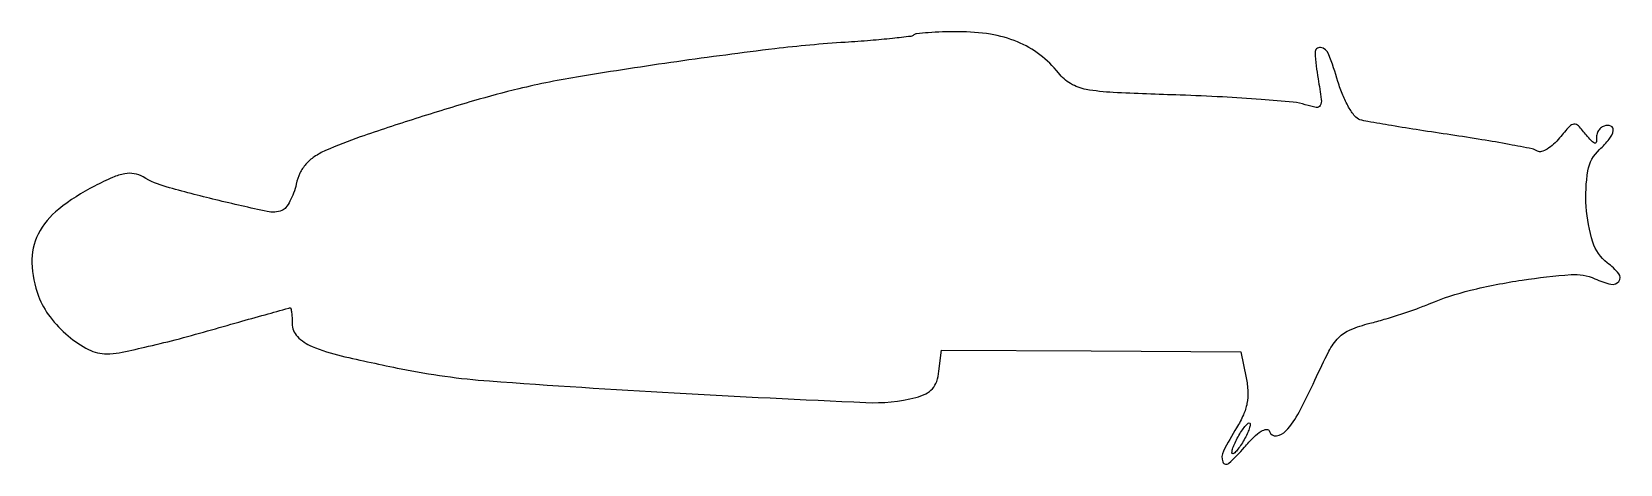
# Model space of a CAD drawing. Extents: x 0 to 207, y 1 to 57.
import ezdxf

# ---------------------------------------------------------------- set-up
doc = ezdxf.new("R2010")
doc.units = 0

msp = doc.modelspace()

# ---------------------------------------------------------------- linework, layer by layer
for points in [[(114.91001, 56.576677, -0.168375), (114.531574, 56.39304, -0.002656), (112.116118, 56.1193, -0.00669), (109.279167, 55.851394, -0.004343), (105.993343, 55.614105, 0.014166), (96.806319, 54.768952, 0.00539), (84.051234, 53.090395, 0.00521), (71.528603, 51.171548, 0.018095), (63.5, 49.55531, 0.01265), (57.593065, 47.983045, 0.006031), (50.075823, 45.678239, 0.00573), (42.868887, 43.281724, 0.020428), (38.34272, 41.508789, 0.044628), (36.885464, 40.706271, 0.065203), (35.788064, 39.738323, 0.06876), (35.017108, 38.562795, 0.056801), (34.531613, 37.143934, -0.032683), (34.192203, 35.970435, -0.037406), (33.714325, 34.905104, -0.040615), (33.177818, 34.081967, -0.137246), (32.667496, 33.702648, -0.145814), (30.76834, 33.556467, -0.006082), (24.072731, 35.088445, -0.009424), (17.617567, 36.777651, -0.065315), (14.619389, 38.063805, 0.090199), (13.457818, 38.495422, 0.090053), (12.217972, 38.490753, 0.057139), (10.634804, 38.005285, 0.015837), (8.283591, 36.888697, 0.049196), (3.618501, 33.876425, 0.107719), (0.943475, 30.598888, 0.126526), (0.116609, 26.869688, 0.082638), (0.989814, 22.526791, 0.072437), (2.494297, 19.824097, 0.054227), (4.847191, 17.353061, 0.056601), (7.504237, 15.57996, 0.119406), (9.89813, 15, 0.050055), (11.469506, 15.157706, 0.00626), (14.821814, 15.88125, 0.007319), (18.79033, 16.85129, 0.006009), (23, 18, -0.000594), (27.041948, 19.150114, -0.000958), (30.486705, 20.11875, -0.000135), (33.550368, 20.973004, -0.068019), (33.747892, 21, -0.36239), (33.847689, 20.916735, -0.014011), (33.925943, 20.406202, -0.019314), (33.981849, 19.753571, -0.011708), (34, 18.978561, 0.193503), (34.684223, 17.276771, 0.103091), (36.585798, 15.973661, 0.042267), (40.387211, 14.752445, 0.006455), (48.170045, 13.065534, 0.031809), (59.662885, 11.481809, 0.004403), (83.720013, 9.92713, 0.002652), (108.681995, 8.667381, 0.073252), (115.183813, 9.327116, 0.052875), (116.463485, 9.798614, 0.098524), (117.336427, 10.469258, 0.098575), (117.885873, 11.422719, 0.052973), (118.183813, 12.75244), (118.5, 15.5), (137.982506, 15.385093), (157.465011, 15.270185), (158.158291, 11.885093, -0.039138), (158.37852, 10.114907, -0.058276), (158.268084, 8.559496, -0.056732), (157.797438, 7.0415, -0.034837), (156.925785, 5.381966, 0.01988), (155.195261, 2.313642, 0.215467), (155.126851, 0.927844, 0.52544), (155.9112, 0.745771, 0.03091), (157.93053, 2.830331, -0.019578), (159.148974, 4.146515, -0.054948), (160.127964, 4.93013, -0.120594), (160.809071, 5.159772, -0.346498), (161.198907, 4.90328, 0.351823), (162.096559, 4.324806, 0.187821), (163.344006, 4.967061, 0.058021), (165.055718, 7.426047, 0.016626), (167.115743, 11.594994, -0.012269), (168.931526, 15.35172, -0.073038), (170.194875, 17.119152, -0.103144), (171.718188, 18.1587, -0.036331), (174.241433, 18.996678, 0.010364), (176.126817, 19.515916, 0.006796), (178.277171, 20.188313, 0.006838), (180.354421, 20.900582, 0.013038), (182, 21.538988, -0.039328), (187.368084, 23.30325, -0.022211), (194.094181, 24.628267, -0.018699), (200.451884, 25.347819, -0.126374), (203.545563, 24.797286, 0.050031), (205.635905, 24.087016, 0.292571), (206.679402, 24.458122, 0.352575), (206.661451, 25.450898, 0.057196), (205.160595, 26.878863, -0.157881), (203.274544, 29.569525, -0.057705), (202.418537, 34.197101, -0.057818), (202.642011, 38.861165, -0.16956), (204.160431, 41.645188, 0.042252), (205.413053, 42.987686, 0.11961), (205.941547, 44.145426, 0.365853), (205.627335, 44.705443, 0.179253), (204.75, 44.708333, 0.098628), (204.292679, 44.429164, 0.083411), (203.94488, 43.980729, 0.081835), (203.757933, 43.434818, 0.089402), (203.764484, 42.875, -0.184667), (203.708405, 42.558175, -0.386172), (203.487349, 42.491406, -0.092419), (203.043873, 42.813423, -0.022512), (202.449643, 43.5, 0.019495), (201.396268, 44.732015, 0.233545), (200.82858, 44.949302, 0.187654), (200.237834, 44.653443, 0.012191), (198.963096, 43.173717, -0.035106), (198.162663, 42.326336, -0.049911), (197.334655, 41.704735, -0.061518), (196.599522, 41.375262, -0.21629), (196.097692, 41.439623, 0.089189), (195.369418, 41.726852, 0.003146), (192.389547, 42.304478, 0.005745), (188.843263, 42.926684, 0.003979), (184.819755, 43.552224, -0.00207), (180.755366, 44.168236, -0.002788), (177.081678, 44.761604, -0.001905), (174.005722, 45.288099, -0.029879), (172.968935, 45.534218, -0.15571), (172.292218, 45.998927, -0.034345), (171.497135, 47.182702, -0.032573), (170.729856, 48.740518, -0.026363), (170.108559, 50.4979, 0.020555), (168.882699, 54.09778, 0.272605), (167.825959, 54.933616, 0.474539), (167.125349, 54.281953, 0.025706), (167.524678, 50.853929, -0.007286), (167.937457, 48.173487, -0.150322), (167.808823, 47.377335, -0.336277), (167.29219, 47.119173, -0.033333), (165.862576, 47.487305, 0.056101), (164.295385, 47.815748, 0.004546), (160.100659, 48.174882, 0.006076), (155.074555, 48.497813, 0.004633), (149.565199, 48.733453, -0.003132), (140.856408, 49.079745, -0.03358), (137.34581, 49.478641, -0.087773), (135.319412, 50.230698, -0.093725), (133.726903, 51.620057, 0.063568), (131.307398, 54.000753, 0.064653), (128.380546, 55.681305, 0.058628), (124.871015, 56.671409, 0.039483), (120.716327, 57, 0.007333), (118.622962, 56.969299, 0.010863), (116.790236, 56.875649, 0.006279), (115.266704, 56.745319, 0.173589)], [(158, 4, -0.018122), (157.553569, 3.233921, -0.025446), (157.097178, 2.5875, -0.023718), (156.683068, 2.108693, -0.205392), (156.429632, 2, -0.439016), (156.307737, 2.132581, -0.048507), (156.390928, 2.5875, -0.03505), (156.624831, 3.232522, -0.018363), (157, 4, -0.018122), (157.446431, 4.766079, -0.025446), (157.902822, 5.4125, -0.023718), (158.316932, 5.891307, -0.205392), (158.570368, 6, -0.439016), (158.692263, 5.867419, -0.048507), (158.609072, 5.4125, -0.03505), (158.375169, 4.767478, -0.018363)]]:
    msp.add_lwpolyline(points, format="xyb", close=True)

doc.saveas('drawing.dxf')
